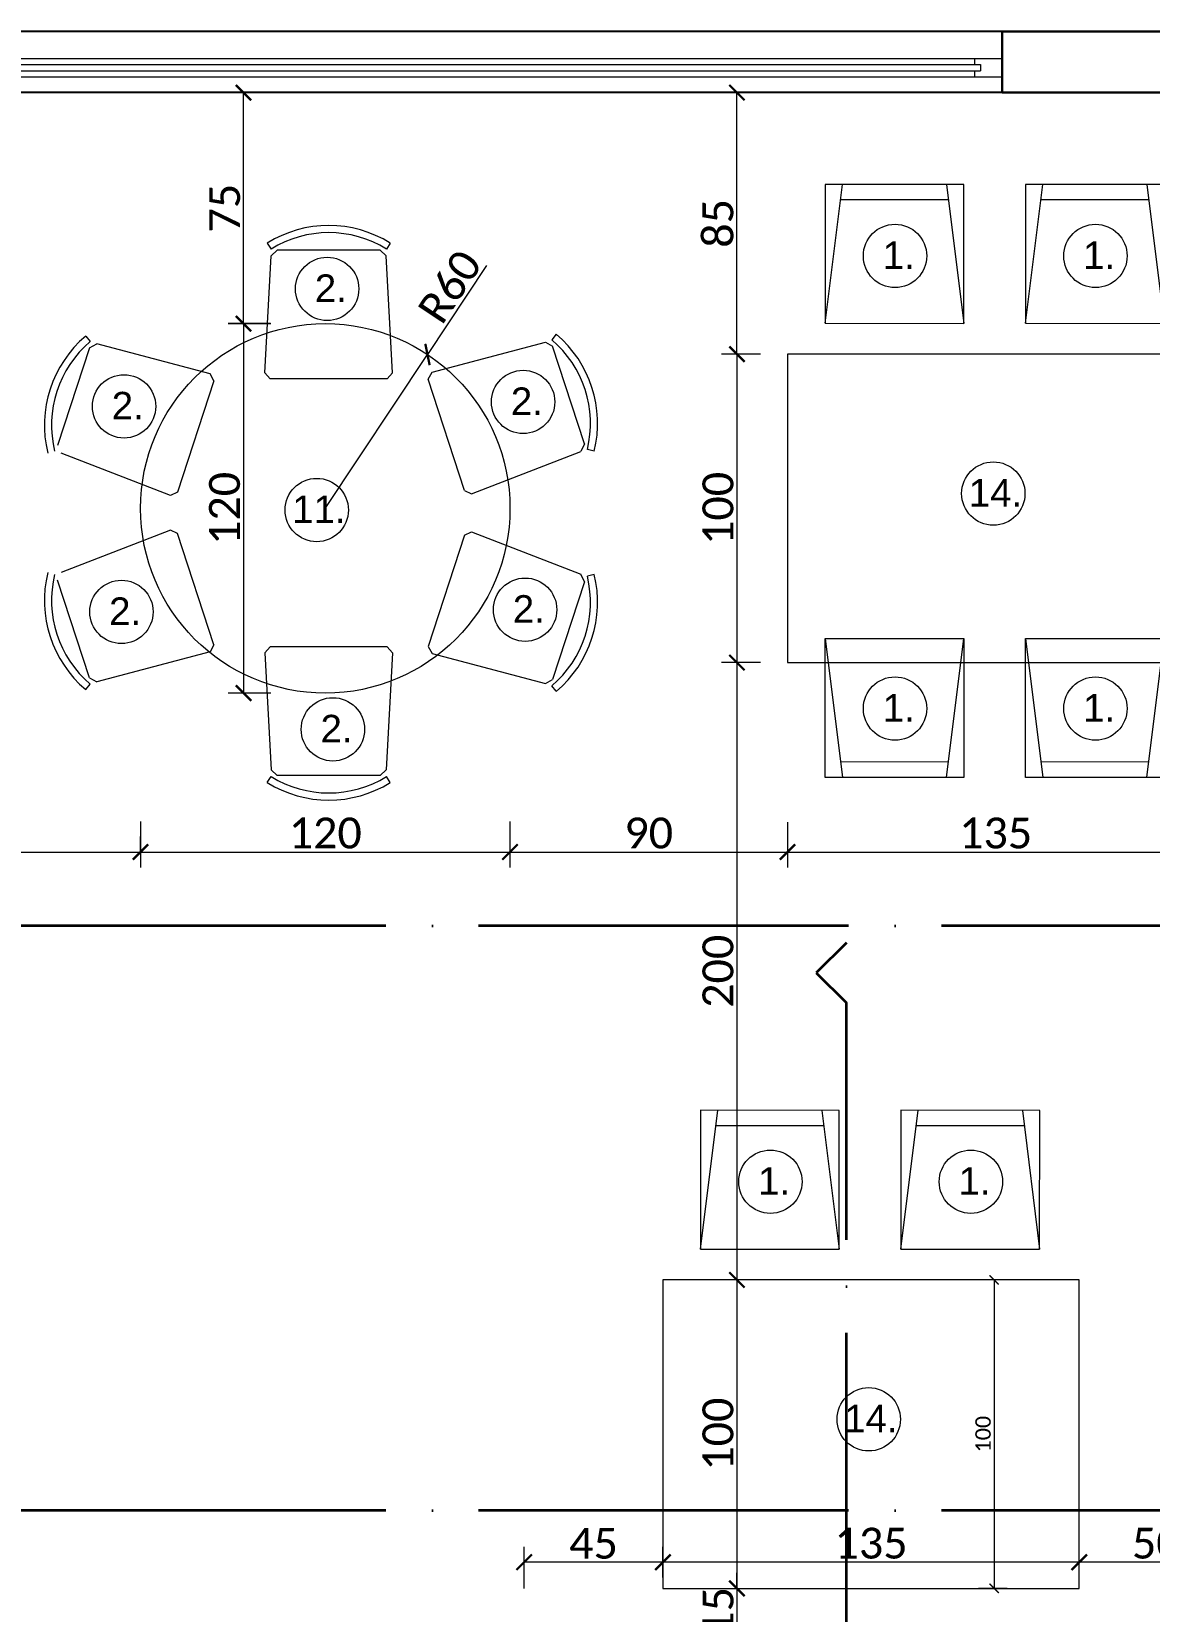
# Model space of a CAD drawing. Header units: centimetres. Extents: x -26724 to 60145, y -23645 to 6771.
# Drawn here: x -19110 to -18747, y 6063 to 6575 of the extents above; entities that cross this region are included whole.
import ezdxf

# ---------------------------------------------------------------- set-up
doc = ezdxf.new("R2010")
doc.units = ezdxf.units.CM
doc.linetypes.add('ACAD_ISO04W100', pattern=[30, 24, -3, 0, -3])
doc.linetypes.add('AUSGEZOGEN', pattern=[0])
for name, color, linetype, lineweight in [('4.KOTE', 88, 'Continuous', 15), ('namestaj', 8, 'Continuous', 9), ('namjestaj', 150, 'Continuous', 5), ('prozori', 140, 'Continuous', 13), ('zid', 7, 'Continuous', 40)]:
    doc.layers.add(name, color=color, linetype=linetype, lineweight=lineweight)
doc.layers.add('IZGLED 2', color=253, linetype='Continuous', lineweight=9, true_color=0x828282)
doc.layers.add('pozicije', color=7, linetype='Continuous')
doc.styles.add('0.15', font='arial.ttf', dxfattribs={"height": 0.15})
doc.styles.get("Standard").update_dxf_attribs({"font": 'calibri.ttf'})
doc.dimstyles.new('ja 1 30 izgledi zidova', dxfattribs={"dimtxt": 5, "dimasz": 3, "dimexe": 5, "dimexo": 5, "dimgap": 1, "dimtad": 1, "dimdec": 0, "dimtxsty": 'Standard', "dimblk": 'ARCHTICK', "dimcen": 2.5, "dimclrd": 256, "dimclrt": 7, "dimadec": 0, "dimazin": 0, "dimtfac": 1, "dimtdec": 0, "dimtix": 1, "dimtmove": 1, "dimatfit": 3, "dimldrblk": 'ARCHTICK', "dimfxl": 5, "dimfxlon": 1, "dimlwd": 0, "dimlwe": 9, "dimarcsym": 0})
doc.dimstyles.new('ja 1 50', dxfattribs={"dimtxt": 10, "dimasz": 5, "dimexe": 5, "dimexo": 5, "dimgap": 1, "dimtad": 1, "dimdec": 0, "dimtxsty": 'Standard', "dimblk": 'ARCHTICK', "dimcen": 2.5, "dimclrd": 256, "dimclrt": 7, "dimadec": 0, "dimazin": 0, "dimtfac": 1, "dimtdec": 0, "dimtix": 1, "dimtmove": 1, "dimatfit": 3, "dimldrblk": 'ARCHTICK', "dimfxl": 10, "dimfxlon": 1, "dimlwd": 0, "dimlwe": 9, "dimarcsym": 0})

# ---------------------------------------------------------------- blocks, each defined once
blk = doc.blocks.new('dto')
at = {"layer": 'namjestaj', "linetype": 'AUSGEZOGEN', "transparency": 33554687}
for p, q in [((2327.05, 2520.92, 13.5), (2327.03, 2475.92, 13.5)), ((2327.03, 2475.92, 13.5), (2332.68, 2520.91, 13.5)), ((2372.05, 2520.9, 13.5), (2327.05, 2520.92, 13.5)), ((2327.05, 2520.92, 13.5), (2327.05, 2520.92, 13.5)), ((2366.43, 2520.9, 13.5), (2372.03, 2475.9, 13.5)), ((2372.03, 2475.9, 13.5), (2372.05, 2520.9, 13.5)), ((2392.05, 2520.92, 13.5), (2392.03, 2475.92, 13.5)), ((2392.03, 2475.92, 13.5), (2397.68, 2520.91, 13.5)), ((2437.05, 2520.9, 13.5), (2392.05, 2520.92, 13.5)), ((2392.05, 2520.92, 13.5), (2392.05, 2520.92, 13.5)), ((2431.43, 2520.9, 13.5), (2437.03, 2475.9, 13.5)), ((2437.03, 2475.9, 13.5), (2437.05, 2520.9, 13.5)), ((2367.05, 2515.9, 13.5), (2332.05, 2515.91, 13.5)), ((2432.05, 2515.9, 13.5), (2397.05, 2515.91, 13.5)), ((2327.03, 2475.92, 13.5), (2372.03, 2475.9, 13.5)), ((2392.03, 2475.92, 13.5), (2437.03, 2475.9, 13.5))]:
    blk.add_line(p, q, dxfattribs=at)
at = {"layer": 'namjestaj', "elevation": 13.5}
blk.add_lwpolyline([(2449.86, 2365.91), (2449.86, 2465.91), (2314.86, 2465.91), (2314.86, 2365.91), (2449.86, 2365.91)], dxfattribs=at)
blk = doc.blocks.new('hzzzhhh')
at = {"layer": 'namjestaj', "linetype": 'AUSGEZOGEN', "transparency": 33554687}
for p, q in [((1852.43, 2784.08, 13.5), (1858.07, 2829.08, 13.5)), ((1852.45, 2829.08, 13.5), (1852.43, 2784.08, 13.5)), ((1897.45, 2829.06, 13.5), (1852.45, 2829.08, 13.5)), ((1852.45, 2829.08, 13.5), (1852.45, 2829.08, 13.5)), ((1891.82, 2829.07, 13.5), (1897.43, 2784.06, 13.5)), ((1897.43, 2784.06, 13.5), (1897.45, 2829.06, 13.5)), ((1917.43, 2784.08, 13.5), (1923.07, 2829.08, 13.5)), ((1917.45, 2829.08, 13.5), (1917.43, 2784.08, 13.5)), ((1962.45, 2829.06, 13.5), (1917.45, 2829.08, 13.5)), ((1917.45, 2829.08, 13.5), (1917.45, 2829.08, 13.5)), ((1956.82, 2829.07, 13.5), (1962.43, 2784.06, 13.5)), ((1962.43, 2784.06, 13.5), (1962.45, 2829.06, 13.5)), ((1892.45, 2824.07, 13.5), (1857.45, 2824.08, 13.5)), ((1957.45, 2824.07, 13.5), (1922.45, 2824.08, 13.5)), ((1852.43, 2784.08, 13.5), (1897.43, 2784.06, 13.5)), ((1917.43, 2784.08, 13.5), (1962.43, 2784.06, 13.5)), ((1852.43, 2681.84, 13.5), (1897.43, 2681.86, 13.5)), ((1852.43, 2681.84, 13.5), (1858.07, 2636.84, 13.5)), ((1852.45, 2636.84, 13.5), (1852.43, 2681.84, 13.5)), ((1891.82, 2636.86, 13.5), (1897.43, 2681.86, 13.5)), ((1897.43, 2681.86, 13.5), (1897.45, 2636.86, 13.5)), ((1917.43, 2681.84, 13.5), (1962.43, 2681.86, 13.5)), ((1917.43, 2681.84, 13.5), (1923.07, 2636.84, 13.5)), ((1917.45, 2636.84, 13.5), (1917.43, 2681.84, 13.5)), ((1956.82, 2636.86, 13.5), (1962.43, 2681.86, 13.5)), ((1962.43, 2681.86, 13.5), (1962.45, 2636.86, 13.5)), ((1892.45, 2641.86, 13.5), (1857.45, 2641.84, 13.5)), ((1957.45, 2641.86, 13.5), (1922.45, 2641.84, 13.5)), ((1897.45, 2636.86, 13.5), (1852.45, 2636.84, 13.5)), ((1852.45, 2636.84, 13.5), (1852.45, 2636.84, 13.5)), ((1962.45, 2636.86, 13.5), (1917.45, 2636.84, 13.5)), ((1917.45, 2636.84, 13.5), (1917.45, 2636.84, 13.5))]:
    blk.add_line(p, q, dxfattribs=at)
at = {"layer": 'namjestaj', "elevation": 13.5}
blk.add_lwpolyline([(1975.26, 2674.08), (1975.26, 2774.08), (1840.26, 2774.08), (1840.26, 2674.08), (1975.26, 2674.08)], dxfattribs=at)
blk = doc.blocks.new('tttt')
at = {"layer": 'namjestaj', "linetype": 'AUSGEZOGEN', "transparency": 33554687}
for p, q in [((983.55, 1394.01, 13.5), (984.77, 1392.04, 13.5)), ((1023.41, 1394.01, 13.5), (1022.19, 1392.04, 13.5)), ((982.74, 1351.88, 13.5), (984.85, 1389.85, 13.5)), ((984.85, 1389.85, 13.5), (986.81, 1391.7, 13.5)), ((1020.14, 1391.7, 13.5), (986.81, 1391.7, 13.5)), ((1020.14, 1391.7, 13.5), (1022.09, 1389.85, 13.5)), ((1024.2, 1351.88, 13.5), (1022.09, 1389.85, 13.5)), ((924.68, 1363.84, 13.5), (926.17, 1362.07, 13.5)), ((1077.28, 1364.41, 13.5), (1075.79, 1362.64, 13.5)), ((925.86, 1360.02, 13.5), (915.56, 1328.32, 13.5)), ((925.86, 1360.02, 13.5), (928.23, 1361.31, 13.5)), ((964.99, 1351.58, 13.5), (928.23, 1361.31, 13.5)), ((1036.97, 1352.16, 13.5), (1073.73, 1361.88, 13.5)), ((1073.73, 1361.88, 13.5), (1076.09, 1360.6, 13.5)), ((1086.39, 1328.89, 13.5), (1076.09, 1360.6, 13.5)), ((966.21, 1349.34, 13.5), (954.47, 1313.24, 13.5)), ((966.21, 1349.34, 13.5), (964.99, 1351.58, 13.5)), ((984.49, 1350.03, 13.5), (982.74, 1351.88, 13.5)), ((1022.45, 1350.03, 13.5), (984.49, 1350.03, 13.5)), ((1022.45, 1350.03, 13.5), (1024.2, 1351.88, 13.5)), ((1035.75, 1349.92, 13.5), (1036.97, 1352.16, 13.5)), ((1047.48, 1313.82, 13.5), (1035.75, 1349.92, 13.5)), ((1086.39, 1328.89, 13.5), (1085.24, 1326.46, 13.5)), ((1089.6, 1326.5, 13.5), (1087.35, 1327.05, 13.5)), ((952.18, 1312.15, 13.5), (916.72, 1325.89, 13.5)), ((1049.78, 1312.73, 13.5), (1085.24, 1326.46, 13.5)), ((954.47, 1313.24, 13.5), (952.18, 1312.15, 13.5)), ((1047.48, 1313.82, 13.5), (1049.78, 1312.73, 13.5)), ((952.18, 1300.92, 13.5), (916.72, 1287.18, 13.5)), ((954.47, 1299.83, 13.5), (952.18, 1300.92, 13.5)), ((966.21, 1263.72, 13.5), (954.47, 1299.83, 13.5)), ((1047.48, 1299.25, 13.5), (1035.75, 1263.14, 13.5)), ((1047.48, 1299.25, 13.5), (1049.78, 1300.34, 13.5)), ((1049.78, 1300.34, 13.5), (1085.24, 1286.6, 13.5)), ((1086.39, 1284.17, 13.5), (1085.24, 1286.6, 13.5)), ((1089.6, 1286.56, 13.5), (1087.35, 1286.01, 13.5)), ((925.86, 1253.05, 13.5), (915.56, 1284.75, 13.5)), ((1086.39, 1284.17, 13.5), (1076.09, 1252.47, 13.5)), ((964.99, 1261.49, 13.5), (928.23, 1251.76, 13.5)), ((966.21, 1263.72, 13.5), (964.99, 1261.49, 13.5)), ((984.49, 1263.04, 13.5), (982.74, 1261.19, 13.5)), ((982.74, 1261.19, 13.5), (984.85, 1223.22, 13.5)), ((1022.45, 1263.04, 13.5), (984.49, 1263.04, 13.5)), ((1024.2, 1261.19, 13.5), (1022.09, 1223.22, 13.5)), ((1022.45, 1263.04, 13.5), (1024.2, 1261.19, 13.5)), ((1035.75, 1263.14, 13.5), (1036.97, 1260.91, 13.5)), ((1036.97, 1260.91, 13.5), (1073.73, 1251.18, 13.5)), ((924.68, 1249.23, 13.5), (926.17, 1250.99, 13.5)), ((925.86, 1253.05, 13.5), (928.23, 1251.76, 13.5)), ((1073.73, 1251.18, 13.5), (1076.09, 1252.47, 13.5)), ((1077.28, 1248.66, 13.5), (1075.79, 1250.42, 13.5)), ((983.55, 1219.06, 13.5), (984.77, 1221.03, 13.5)), ((984.85, 1223.22, 13.5), (986.81, 1221.37, 13.5)), ((1020.14, 1221.37, 13.5), (986.81, 1221.37, 13.5)), ((1020.14, 1221.37, 13.5), (1022.09, 1223.22, 13.5)), ((1023.41, 1219.06, 13.5), (1022.19, 1221.03, 13.5))]:
    blk.add_line(p, q, dxfattribs=at)
blk.add_circle((1002.36, 1307.97, 13.5), 59.9, dxfattribs=at)
for centre, radius, start, end in [((1003.48, 1361.87, 13.5), 37.82, 58.1974, 121.8026), ((1003.48, 1361.87, 13.5), 35.5, 58.1974, 121.8026), ((949.08, 1334.95, 13.5), 37.82, 130.1974, 193.8026), ((1052.87, 1335.52, 13.5), 35.5, 346.1974, 49.8026), ((1052.87, 1335.52, 13.5), 37.82, 346.1974, 49.8026), ((949.08, 1334.95, 13.5), 35.5, 130.1974, 193.8026), ((949.08, 1278.11, 13.5), 37.82, 166.1974, 229.8026), ((949.08, 1278.11, 13.5), 35.5, 166.1974, 229.8026), ((1052.87, 1277.54, 13.5), 35.5, 310.1974, 13.8026), ((1052.87, 1277.54, 13.5), 37.82, 310.1974, 13.8026), ((1003.48, 1251.2, 13.5), 35.5, 238.1974, 301.8026), ((1003.48, 1251.2, 13.5), 37.82, 238.1974, 301.8026)]:
    blk.add_arc(centre, radius, start, end, dxfattribs=at)
blk = doc.blocks.new('_ArchTick')
at = {"color": 0, "linetype": 'ByBlock', "const_width": 0.15}
blk.add_lwpolyline([(-0.5, -0.5), (0.5, 0.5)], dxfattribs=at)
blk = doc.blocks.new('*D2867')
at = {"layer": '4.KOTE', "color": 0, "lineweight": 9, "transparency": 16777216}
for p, q in [((-18793.44, 6170.49), (-18802.68, 6170.49)), ((-18793.44, 6070.49), (-18802.68, 6070.49))]:
    blk.add_line(p, q, dxfattribs=at)
at = {"layer": '4.KOTE', "lineweight": 0, "transparency": 16777216}
blk.add_line((-18797.68, 6170.49), (-18797.68, 6070.49), dxfattribs=at)
at = {"layer": 'Defpoints', "color": 0, "lineweight": 50, "transparency": 16777216}
for p in [(-18770.07, 6170.49, 13.5), (-18797.68, 6070.49), (-18770.07, 6070.49, 13.5)]:
    blk.add_point(p, dxfattribs=at)
at = {"layer": '4.KOTE', "lineweight": 0, "transparency": 16777216, "xscale": 3, "yscale": 3, "zscale": 3}
for p, rotation in [((-18797.68, 6170.49), 90), ((-18797.68, 6070.49), 270)]:
    blk.add_blockref('_ArchTick', p, dxfattribs=dict(at, rotation=rotation))
at = {"layer": '4.KOTE', "color": 7, "transparency": 16777216, "insert": (-18801.24, 6120.49), "char_height": 5, "attachment_point": 5, "rotation": 90}
blk.add_mtext('100', dxfattribs=at)
blk = doc.blocks.new('*D2868')
at = {"layer": '4.KOTE', "color": 0, "lineweight": 9, "transparency": 16777216}
for p, q in [((-19032.18, 6480.52), (-19046.08, 6480.52)), ((-19032.22, 6360.76), (-19046.08, 6360.76))]:
    blk.add_line(p, q, dxfattribs=at)
at = {"layer": '4.KOTE', "lineweight": 0, "transparency": 16777216}
blk.add_line((-19041.08, 6480.52), (-19041.08, 6360.76), dxfattribs=at)
at = {"layer": 'Defpoints', "color": 0, "lineweight": 50, "transparency": 16777216}
for p in [(-19012.74, 6480.52, 13.5), (-19041.08, 6360.76), (-19013.54, 6360.76, 13.5)]:
    blk.add_point(p, dxfattribs=at)
at = {"layer": '4.KOTE', "lineweight": 0, "transparency": 16777216, "xscale": 5, "yscale": 5, "zscale": 5}
for p, rotation in [((-19041.08, 6480.52), 90), ((-19041.08, 6360.76), 270)]:
    blk.add_blockref('_ArchTick', p, dxfattribs=dict(at, rotation=rotation))
at = {"layer": '4.KOTE', "color": 7, "transparency": 16777216, "insert": (-19047.2, 6420.64), "char_height": 10, "attachment_point": 5, "rotation": 90}
blk.add_mtext('120', dxfattribs=at)
blk = doc.blocks.new('*D2869')
at = {"layer": '4.KOTE', "color": 0, "lineweight": 9, "transparency": 16777216}
for p, q in [((-19074.46, 6319.13), (-19074.46, 6304.23)), ((-18954.67, 6319.13), (-18954.67, 6304.23))]:
    blk.add_line(p, q, dxfattribs=at)
at = {"layer": '4.KOTE', "lineweight": 0, "transparency": 16777216}
blk.add_line((-19074.46, 6309.23), (-18954.67, 6309.23), dxfattribs=at)
at = {"layer": 'Defpoints', "color": 0, "lineweight": 50, "transparency": 16777216}
for p in [(-19074.46, 6420.8, 13.5), (-18954.67, 6420.51, 13.5), (-18954.67, 6309.23)]:
    blk.add_point(p, dxfattribs=at)
at = {"layer": '4.KOTE', "lineweight": 0, "transparency": 16777216, "xscale": 5, "yscale": 5, "zscale": 5, "rotation": 180}
blk.add_blockref('_ArchTick', (-19074.46, 6309.23), dxfattribs=at)
at = {"layer": '4.KOTE', "lineweight": 0, "transparency": 16777216, "xscale": 5, "yscale": 5, "zscale": 5}
blk.add_blockref('_ArchTick', (-18954.67, 6309.23), dxfattribs=at)
at = {"layer": '4.KOTE', "color": 7, "transparency": 16777216, "insert": (-19014.56, 6315.35), "char_height": 10, "attachment_point": 5}
blk.add_mtext('120', dxfattribs=at)
blk = doc.blocks.new('*D2870')
at = {"layer": '4.KOTE', "color": 0, "lineweight": 9, "transparency": 16777216}
for p, q in [((-18954.67, 6319.13), (-18954.67, 6304.23)), ((-18864.67, 6318.93), (-18864.67, 6304.23))]:
    blk.add_line(p, q, dxfattribs=at)
at = {"layer": '4.KOTE', "lineweight": 0, "transparency": 16777216}
blk.add_line((-18954.67, 6309.23), (-18864.67, 6309.23), dxfattribs=at)
at = {"layer": 'Defpoints', "color": 0, "lineweight": 50, "transparency": 16777216}
for p in [(-18954.67, 6420.51, 13.5), (-18864.67, 6370.65, 13.5), (-18864.67, 6309.23)]:
    blk.add_point(p, dxfattribs=at)
at = {"layer": '4.KOTE', "lineweight": 0, "transparency": 16777216, "xscale": 5, "yscale": 5, "zscale": 5, "rotation": 180}
blk.add_blockref('_ArchTick', (-18954.67, 6309.23), dxfattribs=at)
at = {"layer": '4.KOTE', "lineweight": 0, "transparency": 16777216, "xscale": 5, "yscale": 5, "zscale": 5}
blk.add_blockref('_ArchTick', (-18864.67, 6309.23), dxfattribs=at)
at = {"layer": '4.KOTE', "color": 7, "transparency": 16777216, "insert": (-18909.67, 6315.35), "char_height": 10, "attachment_point": 5}
blk.add_mtext('90', dxfattribs=at)
blk = doc.blocks.new('*D2871')
at = {"layer": '4.KOTE', "color": 0, "lineweight": 9, "transparency": 16777216}
for p, q in [((-18864.67, 6318.93), (-18864.67, 6304.23)), ((-18729.67, 6318.93), (-18729.67, 6304.23))]:
    blk.add_line(p, q, dxfattribs=at)
at = {"layer": '4.KOTE', "lineweight": 0, "transparency": 16777216}
blk.add_line((-18864.67, 6309.23), (-18729.67, 6309.23), dxfattribs=at)
at = {"layer": 'Defpoints', "color": 0, "lineweight": 50, "transparency": 16777216}
for p in [(-18864.67, 6370.65, 13.5), (-18729.67, 6370.65, 13.5), (-18729.67, 6309.23)]:
    blk.add_point(p, dxfattribs=at)
at = {"layer": '4.KOTE', "lineweight": 0, "transparency": 16777216, "xscale": 5, "yscale": 5, "zscale": 5, "rotation": 180}
blk.add_blockref('_ArchTick', (-18864.67, 6309.23), dxfattribs=at)
at = {"layer": '4.KOTE', "lineweight": 0, "transparency": 16777216, "xscale": 5, "yscale": 5, "zscale": 5}
blk.add_blockref('_ArchTick', (-18729.67, 6309.23), dxfattribs=at)
at = {"layer": '4.KOTE', "color": 7, "transparency": 16777216, "insert": (-18797.17, 6315.35), "char_height": 10, "attachment_point": 5}
blk.add_mtext('135', dxfattribs=at)
blk = doc.blocks.new('*D2879')
at = {"layer": '4.KOTE', "color": 0, "lineweight": 9, "transparency": 16777216}
for p, q in [((-19278.07, 6318.73), (-19278.07, 6304.23)), ((-19074.46, 6309.23), (-19074.46, 6314.23))]:
    blk.add_line(p, q, dxfattribs=at)
at = {"layer": '4.KOTE', "lineweight": 0, "transparency": 16777216}
blk.add_line((-19278.07, 6309.23), (-19074.46, 6309.23), dxfattribs=at)
at = {"layer": 'Defpoints', "color": 0, "lineweight": 50, "transparency": 16777216}
for p in [(-19278.07, 6355.45, 13.5), (-19074.46, 6309.23), (-19074.46, 6309.23)]:
    blk.add_point(p, dxfattribs=at)
at = {"layer": '4.KOTE', "lineweight": 0, "transparency": 16777216, "xscale": 5, "yscale": 5, "zscale": 5, "rotation": 180}
blk.add_blockref('_ArchTick', (-19278.07, 6309.23), dxfattribs=at)
at = {"layer": '4.KOTE', "lineweight": 0, "transparency": 16777216, "xscale": 5, "yscale": 5, "zscale": 5}
blk.add_blockref('_ArchTick', (-19074.46, 6309.23), dxfattribs=at)
at = {"layer": '4.KOTE', "color": 7, "transparency": 16777216, "insert": (-19176.27, 6315.35), "char_height": 10, "attachment_point": 5}
blk.add_mtext('204', dxfattribs=at)
blk = doc.blocks.new('*D2901')
at = {"layer": '4.KOTE', "color": 0, "lineweight": 9, "transparency": 16777216}
for p, q in [((-19031.98, 6555.46), (-19046.08, 6555.46)), ((-19032.27, 6480.55), (-19046.08, 6480.55))]:
    blk.add_line(p, q, dxfattribs=at)
at = {"layer": '4.KOTE', "lineweight": 0, "transparency": 16777216}
blk.add_line((-19041.08, 6480.55), (-19041.08, 6555.46), dxfattribs=at)
at = {"layer": 'Defpoints', "color": 0, "lineweight": 50, "transparency": 16777216}
for p in [(-19041.08, 6555.46), (-19008.94, 6555.46, 13.5), (-19014.23, 6480.55, 13.5)]:
    blk.add_point(p, dxfattribs=at)
at = {"layer": '4.KOTE', "lineweight": 0, "transparency": 16777216, "xscale": 5, "yscale": 5, "zscale": 5}
for p, rotation in [((-19041.08, 6555.46), 90), ((-19041.08, 6480.55), 270)]:
    blk.add_blockref('_ArchTick', p, dxfattribs=dict(at, rotation=rotation))
at = {"layer": '4.KOTE', "color": 7, "transparency": 16777216, "insert": (-19047.15, 6518.01), "char_height": 10, "attachment_point": 5, "rotation": 90}
blk.add_mtext('75', dxfattribs=at)
blk = doc.blocks.new('*D2902')
at = {"layer": '4.KOTE', "color": 0, "lineweight": 9, "transparency": 16777216}
for p, q in [((-18873.38, 6555.46), (-18886.06, 6555.46)), ((-18873.38, 6470.65), (-18886.06, 6470.65))]:
    blk.add_line(p, q, dxfattribs=at)
at = {"layer": '4.KOTE', "lineweight": 0, "transparency": 16777216}
blk.add_line((-18881.06, 6470.65), (-18881.06, 6555.46), dxfattribs=at)
at = {"layer": 'Defpoints', "color": 0, "lineweight": 50, "transparency": 16777216}
for p in [(-18881.06, 6555.46), (-18864.67, 6555.46, 13.5), (-18864.67, 6470.65, 13.5)]:
    blk.add_point(p, dxfattribs=at)
at = {"layer": '4.KOTE', "lineweight": 0, "transparency": 16777216, "xscale": 5, "yscale": 5, "zscale": 5}
for p, rotation in [((-18881.06, 6555.46), 90), ((-18881.06, 6470.65), 270)]:
    blk.add_blockref('_ArchTick', p, dxfattribs=dict(at, rotation=rotation))
at = {"layer": '4.KOTE', "color": 7, "transparency": 16777216, "insert": (-18887.19, 6513.06), "char_height": 10, "attachment_point": 5, "rotation": 90}
blk.add_mtext('85', dxfattribs=at)
blk = doc.blocks.new('*D2903')
at = {"layer": '4.KOTE', "color": 0, "lineweight": 9, "transparency": 16777216}
for p, q in [((-18873.38, 6470.65), (-18886.06, 6470.65)), ((-18873.38, 6370.65), (-18886.06, 6370.65))]:
    blk.add_line(p, q, dxfattribs=at)
at = {"layer": '4.KOTE', "lineweight": 0, "transparency": 16777216}
blk.add_line((-18881.06, 6470.65), (-18881.06, 6370.65), dxfattribs=at)
at = {"layer": 'Defpoints', "color": 0, "lineweight": 50, "transparency": 16777216}
for p in [(-18864.67, 6470.65, 13.5), (-18881.06, 6370.65), (-18864.67, 6370.65, 13.5)]:
    blk.add_point(p, dxfattribs=at)
at = {"layer": '4.KOTE', "lineweight": 0, "transparency": 16777216, "xscale": 5, "yscale": 5, "zscale": 5}
for p, rotation in [((-18881.06, 6470.65), 90), ((-18881.06, 6370.65), 270)]:
    blk.add_blockref('_ArchTick', p, dxfattribs=dict(at, rotation=rotation))
at = {"layer": '4.KOTE', "color": 7, "transparency": 16777216, "insert": (-18887.19, 6420.65), "char_height": 10, "attachment_point": 5, "rotation": 90}
blk.add_mtext('100', dxfattribs=at)
blk = doc.blocks.new('*D2904')
at = {"layer": '4.KOTE', "color": 0, "lineweight": 9, "transparency": 16777216}
for p, q in [((-18873.38, 6370.65), (-18886.06, 6370.65)), ((-18882.8, 6170.49), (-18886.06, 6170.49))]:
    blk.add_line(p, q, dxfattribs=at)
at = {"layer": '4.KOTE', "lineweight": 0, "transparency": 16777216}
blk.add_line((-18881.06, 6370.65), (-18881.06, 6170.49), dxfattribs=at)
at = {"layer": 'Defpoints', "color": 0, "lineweight": 50, "transparency": 16777216}
for p in [(-18864.67, 6370.65, 13.5), (-18881.06, 6170.49, 13.5), (-18881.06, 6170.49)]:
    blk.add_point(p, dxfattribs=at)
at = {"layer": '4.KOTE', "lineweight": 0, "transparency": 16777216, "xscale": 5, "yscale": 5, "zscale": 5}
for p, rotation in [((-18881.06, 6370.65), 90), ((-18881.06, 6170.49), 270)]:
    blk.add_blockref('_ArchTick', p, dxfattribs=dict(at, rotation=rotation))
at = {"layer": '4.KOTE', "color": 7, "transparency": 16777216, "insert": (-18887.19, 6270.57), "char_height": 10, "attachment_point": 5, "rotation": 90}
blk.add_mtext('200', dxfattribs=at)
blk = doc.blocks.new('*D2905')
at = {"layer": '4.KOTE', "color": 0, "lineweight": 9, "transparency": 16777216}
for p, q in [((-18882.8, 6170.49), (-18886.06, 6170.49)), ((-18879.33, 6070.49), (-18876.06, 6070.49))]:
    blk.add_line(p, q, dxfattribs=at)
at = {"layer": '4.KOTE', "lineweight": 0, "transparency": 16777216}
blk.add_line((-18881.06, 6170.49), (-18881.06, 6070.49), dxfattribs=at)
at = {"layer": 'Defpoints', "color": 0, "lineweight": 50, "transparency": 16777216}
for p in [(-18881.06, 6170.49, 13.5), (-18881.06, 6070.49, 13.5), (-18881.06, 6070.49)]:
    blk.add_point(p, dxfattribs=at)
at = {"layer": '4.KOTE', "lineweight": 0, "transparency": 16777216, "xscale": 5, "yscale": 5, "zscale": 5}
for p, rotation in [((-18881.06, 6170.49), 90), ((-18881.06, 6070.49), 270)]:
    blk.add_blockref('_ArchTick', p, dxfattribs=dict(at, rotation=rotation))
at = {"layer": '4.KOTE', "color": 7, "transparency": 16777216, "insert": (-18887.19, 6120.49), "char_height": 10, "attachment_point": 5, "rotation": 90}
blk.add_mtext('100', dxfattribs=at)
blk = doc.blocks.new('*D2906')
at = {"layer": '4.KOTE', "lineweight": 0, "transparency": 16777216}
for p, q in [((-18881.06, 6070.49), (-18881.06, 6075.49)), ((-18881.06, 6070.49), (-18881.06, 6055.55)), ((-18881.06, 6055.55), (-18881.06, 6050.55))]:
    blk.add_line(p, q, dxfattribs=at)
at = {"layer": '4.KOTE', "color": 0, "lineweight": 9, "transparency": 16777216}
for p, q in [((-18879.33, 6070.49), (-18876.06, 6070.49)), ((-18879.33, 6055.55), (-18876.06, 6055.55))]:
    blk.add_line(p, q, dxfattribs=at)
at = {"layer": 'Defpoints', "color": 0, "lineweight": 50, "transparency": 16777216}
for p in [(-18881.06, 6070.49, 13.5), (-18881.06, 6055.55, 13.5), (-18881.06, 6055.55)]:
    blk.add_point(p, dxfattribs=at)
at = {"layer": '4.KOTE', "lineweight": 0, "transparency": 16777216, "xscale": 5, "yscale": 5, "zscale": 5}
for p, rotation in [((-18881.06, 6070.49), 270), ((-18881.06, 6055.55), 90)]:
    blk.add_blockref('_ArchTick', p, dxfattribs=dict(at, rotation=rotation))
at = {"layer": '4.KOTE', "color": 7, "transparency": 16777216, "insert": (-18887.15, 6063.02), "char_height": 10, "attachment_point": 5, "rotation": 90}
blk.add_mtext('15', dxfattribs=at)
blk = doc.blocks.new('*D2931')
at = {"layer": '4.KOTE', "color": 0, "lineweight": 9, "transparency": 16777216}
for p, q in [((-18770.07, 6074.02), (-18770.07, 6083.97)), ((-18720.07, 6074.02), (-18720.07, 6083.97))]:
    blk.add_line(p, q, dxfattribs=at)
at = {"layer": '4.KOTE', "lineweight": 0, "transparency": 16777216}
blk.add_line((-18720.07, 6078.97), (-18770.07, 6078.97), dxfattribs=at)
at = {"layer": 'Defpoints', "color": 0, "lineweight": 50, "transparency": 16777216}
for p in [(-18770.07, 6078.97), (-18770.07, 6070.49, 13.5), (-18720.07, 6070.49, 13.5)]:
    blk.add_point(p, dxfattribs=at)
at = {"layer": '4.KOTE', "lineweight": 0, "transparency": 16777216, "xscale": 5, "yscale": 5, "zscale": 5, "rotation": 180}
blk.add_blockref('_ArchTick', (-18770.07, 6078.97), dxfattribs=at)
at = {"layer": '4.KOTE', "lineweight": 0, "transparency": 16777216, "xscale": 5, "yscale": 5, "zscale": 5}
blk.add_blockref('_ArchTick', (-18720.07, 6078.97), dxfattribs=at)
at = {"layer": '4.KOTE', "color": 7, "transparency": 16777216, "insert": (-18745.07, 6085.1), "char_height": 10, "attachment_point": 5}
blk.add_mtext('50', dxfattribs=at)
blk = doc.blocks.new('*D2932')
at = {"layer": '4.KOTE', "color": 0, "lineweight": 9, "transparency": 16777216}
for p, q in [((-18905.07, 6074.02), (-18905.07, 6083.97)), ((-18770.07, 6074.02), (-18770.07, 6083.97))]:
    blk.add_line(p, q, dxfattribs=at)
at = {"layer": '4.KOTE', "lineweight": 0, "transparency": 16777216}
blk.add_line((-18770.07, 6078.97), (-18905.07, 6078.97), dxfattribs=at)
at = {"layer": 'Defpoints', "color": 0, "lineweight": 50, "transparency": 16777216}
for p in [(-18905.07, 6078.97), (-18905.07, 6070.49, 13.5), (-18770.07, 6070.49, 13.5)]:
    blk.add_point(p, dxfattribs=at)
at = {"layer": '4.KOTE', "lineweight": 0, "transparency": 16777216, "xscale": 5, "yscale": 5, "zscale": 5, "rotation": 180}
blk.add_blockref('_ArchTick', (-18905.07, 6078.97), dxfattribs=at)
at = {"layer": '4.KOTE', "lineweight": 0, "transparency": 16777216, "xscale": 5, "yscale": 5, "zscale": 5}
blk.add_blockref('_ArchTick', (-18770.07, 6078.97), dxfattribs=at)
at = {"layer": '4.KOTE', "color": 7, "transparency": 16777216, "insert": (-18837.57, 6085.1), "char_height": 10, "attachment_point": 5}
blk.add_mtext('135', dxfattribs=at)
blk = doc.blocks.new('*D2933')
at = {"layer": '4.KOTE', "color": 0, "lineweight": 9, "transparency": 16777216}
for p, q in [((-18950.07, 6070.43), (-18950.07, 6083.97)), ((-18905.07, 6074.02), (-18905.07, 6083.97))]:
    blk.add_line(p, q, dxfattribs=at)
at = {"layer": '4.KOTE', "lineweight": 0, "transparency": 16777216}
blk.add_line((-18905.07, 6078.97), (-18950.07, 6078.97), dxfattribs=at)
at = {"layer": 'Defpoints', "color": 0, "lineweight": 50, "transparency": 16777216}
for p in [(-18950.07, 6078.97), (-18905.07, 6070.49, 13.5), (-18950.07, 6055.55, 13.5)]:
    blk.add_point(p, dxfattribs=at)
at = {"layer": '4.KOTE', "lineweight": 0, "transparency": 16777216, "xscale": 5, "yscale": 5, "zscale": 5, "rotation": 180}
blk.add_blockref('_ArchTick', (-18950.07, 6078.97), dxfattribs=at)
at = {"layer": '4.KOTE', "lineweight": 0, "transparency": 16777216, "xscale": 5, "yscale": 5, "zscale": 5}
blk.add_blockref('_ArchTick', (-18905.07, 6078.97), dxfattribs=at)
at = {"layer": '4.KOTE', "color": 7, "transparency": 16777216, "insert": (-18927.57, 6085.05), "char_height": 10, "attachment_point": 5}
blk.add_mtext('45', dxfattribs=at)
blk = doc.blocks.new('*D2837')
at = {"layer": '4.KOTE', "lineweight": 0, "transparency": 16777216}
for p in [(-18962.25, 6499.41), (-19014.56, 6420.65)]:
    blk.add_line(p, (-18981.42, 6470.55), dxfattribs=at)
at = {"layer": 'Defpoints', "color": 0, "lineweight": 50, "transparency": 16777216}
for p in [(-18981.42, 6470.55, 13.5), (-19014.56, 6420.65, 13.5)]:
    blk.add_point(p, dxfattribs=at)
at = {"layer": '4.KOTE', "lineweight": 0, "transparency": 16777216, "xscale": 5, "yscale": 5, "zscale": 5, "rotation": 236.4061551530802}
blk.add_blockref('_ArchTick', (-18981.42, 6470.55), dxfattribs=at)
at = {"layer": '4.KOTE', "color": 7, "transparency": 16777216, "insert": (-18974.17, 6492.53), "char_height": 10, "attachment_point": 5, "rotation": 56.4062}
blk.add_mtext('R60', dxfattribs=at)

msp = doc.modelspace()

# ---------------------------------------------------------------- linework, layer by layer
at = {"layer": 'IZGLED 2', "lineweight": 25, "ltscale": 12}
for p, q in [((-18795.07, 6575.24, 13.5), (-19150.07, 6575.24, 13.5)), ((-18795.07, 6555.46, 13.5), (-19150.07, 6555.46, 13.5))]:
    msp.add_line(p, q, dxfattribs=at)
at = {"layer": 'IZGLED 2', "color": 32, "linetype": 'ACAD_ISO04W100', "lineweight": 35, "ltscale": 5}
for p, q in [((-17794.14, 6285.25), (-19646.43, 6285.25)), ((-18845.56, 5883.28, 13.5), (-18845.56, 6260.29, 13.5)), ((-17794.14, 6095.69), (-19646.43, 6095.69))]:
    msp.add_line(p, q, dxfattribs=at)
at = {"layer": 'IZGLED 2', "color": 32, "lineweight": 35}
for p, q in [((-18845.56, 6279.83, 13.5), (-18855.32, 6270.06, 13.5)), ((-18855.32, 6270.06, 13.5), (-18845.56, 6260.29, 13.5))]:
    msp.add_line(p, q, dxfattribs=at)
at = {"layer": 'namestaj'}
for centre in [(-18829.8, 6502.51), (-18764.8, 6502.51), (-19013.95, 6491.83), (-18950.4, 6455.17, -13.5), (-19079.82, 6453.73, -13.5), (-18797.92, 6425.47, 13.5), (-19017.33, 6420.12), (-18949.76, 6387.81, -13.5), (-19080.66, 6387.09), (-18829.8, 6355.76), (-18764.8, 6355.76), (-19012.1, 6349.01, -13.5), (-18870.21, 6202.34), (-18805.21, 6202.34), (-18838.32, 6125.3, 13.5)]:
    msp.add_circle(centre, 10.27, dxfattribs=at)
at = {"layer": 'prozori'}
for p, q in [((-19150.07, 6566.57, 13.5), (-18795.07, 6566.57, 13.5)), ((-19143.07, 6564.57, 13.5), (-18802.07, 6564.57, 13.5)), ((-19143.07, 6562.57, 13.5), (-18802.07, 6562.57, 13.5)), ((-18804.07, 6566.57, 13.5), (-18804.07, 6564.57, 13.5)), ((-18804.07, 6562.57, 13.5), (-18804.07, 6560.57, 13.5)), ((-18802.07, 6564.57, 13.5), (-18802.07, 6562.57, 13.5)), ((-19150.07, 6560.57, 13.5), (-18795.07, 6560.57, 13.5))]:
    msp.add_line(p, q, dxfattribs=at)
at = {"layer": 'zid', "lineweight": 30}
for p, q in [((-18740.07, 6575.24, 13.5), (-18795.07, 6575.24, 13.5)), ((-18795.07, 6555.46, 13.5), (-18795.07, 6575.24, 13.5)), ((-18795.07, 6555.46, 13.5), (-18740.07, 6555.46, 13.5))]:
    msp.add_line(p, q, dxfattribs=at)

# ---------------------------------------------------------------- block references
for name, p in [('hzzzhhh', (-20704.92, 3696.58)), ('tttt', (-20016.92, 5112.68)), ('dto', (-21219.93, 3704.58))]:
    msp.add_blockref(name, p)

# ---------------------------------------------------------------- texts
at = {"layer": 'pozicije', "style": '0.15'}
for s, p in [('1.', (-18833.8, 6498.28)), ('1.', (-18768.8, 6498.28)), ('2.', (-19017.95, 6487.59)), ('2.', (-18954.39, 6450.93, -13.5)), ('2.', (-19083.82, 6449.5, -13.5)), ('14.', (-18805.88, 6421.24, 13.5)), ('11.', (-19025.29, 6415.88)), ('2.', (-18953.75, 6383.58, -13.5)), ('2.', (-19084.66, 6382.86)), ('1.', (-18833.8, 6351.52)), ('1.', (-18768.8, 6351.52)), ('2.', (-19016.09, 6344.78, -13.5)), ('1.', (-18874.2, 6198.11)), ('1.', (-18809.2, 6198.11)), ('14.', (-18846.29, 6121.07, 13.5))]:
    msp.add_text(s, height=8.93, dxfattribs=at).set_placement(p)

# ---------------------------------------------------------------- dimensions: what is measured, and where the dimension line sits
at = {"layer": '4.KOTE'}
for base, p1, p2, dimstyle, picture, middle in [((-19041.08, 6555.46), (-19014.23, 6480.55, 13.5), (-19008.94, 6555.46, 13.5), 'ja 1 50', '*D2901', (-19047.15, 6518.01)), ((-18881.06, 6555.46), (-18864.67, 6470.65, 13.5), (-18864.67, 6555.46, 13.5), 'ja 1 50', '*D2902', (-18887.19, 6513.06)), ((-19041.08, 6360.76), (-19012.74, 6480.52, 13.5), (-19013.54, 6360.76, 13.5), 'ja 1 50', '*D2868', (-19047.2, 6420.64)), ((-18881.06, 6370.65), (-18864.67, 6470.65, 13.5), (-18864.67, 6370.65, 13.5), 'ja 1 50', '*D2903', (-18887.19, 6420.65)), ((-18881.06, 6170.49), (-18864.67, 6370.65, 13.5), (-18881.06, 6170.49, 13.5), 'ja 1 50', '*D2904', (-18887.19, 6270.57)), ((-18881.06, 6070.49), (-18881.06, 6170.49, 13.5), (-18881.06, 6070.49, 13.5), 'ja 1 50', '*D2905', (-18887.19, 6120.49)), ((-18797.68, 6070.49), (-18770.07, 6170.49, 13.5), (-18770.07, 6070.49, 13.5), 'ja 1 30 izgledi zidova', '*D2867', (-18801.24, 6120.49)), ((-18881.06, 6055.55), (-18881.06, 6070.49, 13.5), (-18881.06, 6055.55, 13.5), 'ja 1 50', '*D2906', (-18887.15, 6063.02))]:
    dim = msp.add_linear_dim(base=base, p1=p1, p2=p2, angle=90, dimstyle=dimstyle, dxfattribs=at)
    dim.commit()
    dim.dimension.update_dxf_attribs({"geometry": picture, "text_midpoint": middle})
dim = msp.add_radius_dim(center=(-19014.56, 6420.65, 13.5), mpoint=(-18981.42, 6470.55, 13.5), dimstyle='ja 1 50', dxfattribs=at)
dim.commit()
dim.dimension.update_dxf_attribs({"geometry": '*D2837', "text_midpoint": (-18974.17, 6492.53)})
for base, p1, p2, picture, middle in [((-18954.67, 6309.23), (-19074.46, 6420.8, 13.5), (-18954.67, 6420.51, 13.5), '*D2869', (-19014.56, 6315.35)), ((-18864.67, 6309.23), (-18954.67, 6420.51, 13.5), (-18864.67, 6370.65, 13.5), '*D2870', (-18909.67, 6315.35)), ((-18729.67, 6309.23), (-18864.67, 6370.65, 13.5), (-18729.67, 6370.65, 13.5), '*D2871', (-18797.17, 6315.35)), ((-19074.46, 6309.23), (-19278.07, 6355.45, 13.5), (-19074.46, 6309.23), '*D2879', (-19176.27, 6315.35)), ((-18950.07, 6078.97), (-18905.07, 6070.49, 13.5), (-18950.07, 6055.55, 13.5), '*D2933', (-18927.57, 6085.05)), ((-18905.07, 6078.97), (-18770.07, 6070.49, 13.5), (-18905.07, 6070.49, 13.5), '*D2932', (-18837.57, 6085.1)), ((-18770.07, 6078.97), (-18720.07, 6070.49, 13.5), (-18770.07, 6070.49, 13.5), '*D2931', (-18745.07, 6085.1))]:
    dim = msp.add_linear_dim(base=base, p1=p1, p2=p2, dimstyle='ja 1 50', dxfattribs=at)
    dim.commit()
    dim.dimension.update_dxf_attribs({"geometry": picture, "text_midpoint": middle})

doc.saveas('drawing.dxf')
